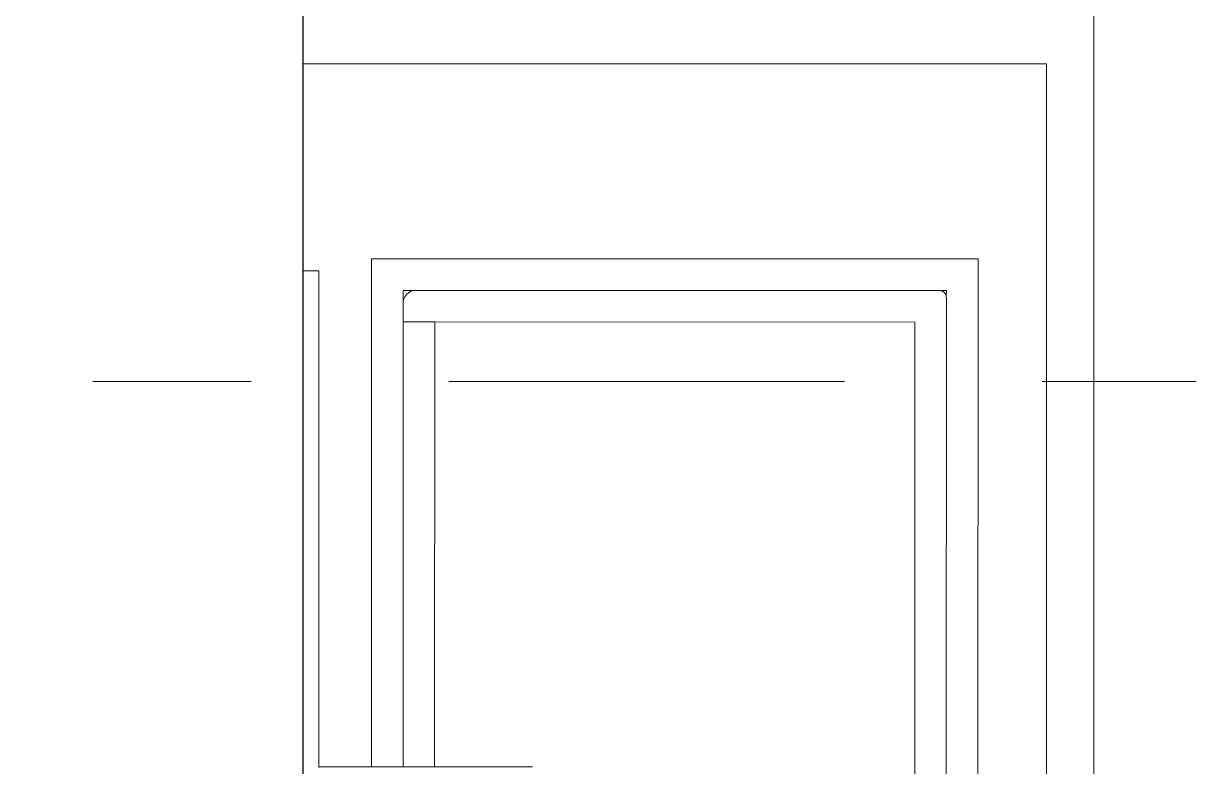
# Model space of a CAD drawing. Header units: metres. Extents: x 294 to 1101, y -498 to -355.
# Drawn here: x 550.614 to 551.351, y -391.416 to -390.946 of the extents above; entities that cross this region are included whole.
import ezdxf

# ---------------------------------------------------------------- set-up
doc = ezdxf.new("R2010")
doc.units = ezdxf.units.M
doc.linetypes.add('DASHDOT2', pattern=[0.5, 0.25, -0.125, 0, -0.125])
for name, color, linetype, lineweight in [('axe', 12, 'DASHDOT2', 9), ('fur', 251, 'Continuous', 9), ('wall', 7, 'Continuous', 25)]:
    doc.layers.add(name, color=color, linetype=linetype, lineweight=lineweight)

# ---------------------------------------------------------------- blocks, each defined once
blk = doc.blocks.new('dfsdsf')
at = {"layer": 'fur'}
for p, q in [((144.30759, 54.83923), (145.20759, 54.83933)), ((145.20764, 54.36933), (145.20759, 54.83933)), ((145.08428, 54.79601), (144.4309, 54.79594)), ((145.08433, 54.41263), (145.08428, 54.79601)), ((145.05973, 54.77601), (144.45505, 54.77594)), ((145.06033, 54.77597), (145.05973, 54.77601)), ((145.06429, 54.77601), (145.06033, 54.77597)), ((145.06091, 54.77585), (145.06033, 54.77597)), ((145.06148, 54.77566), (145.06091, 54.77585)), ((145.06201, 54.7754), (145.06148, 54.77566)), ((145.0625, 54.77507), (145.06201, 54.7754)), ((145.06295, 54.77468), (145.0625, 54.77507)), ((145.06335, 54.77423), (145.06295, 54.77468)), ((145.06368, 54.77373), (145.06335, 54.77423)), ((145.06394, 54.7732), (145.06368, 54.77373)), ((145.06413, 54.77264), (145.06394, 54.7732)), ((145.06425, 54.77205), (145.06413, 54.77264)), ((145.06425, 54.77205), (145.06429, 54.77601)), ((145.06429, 54.77146), (145.06425, 54.77205)), ((145.06432, 54.44072), (145.06429, 54.77146)), ((145.04429, 54.75601), (144.4709, 54.75594)), ((145.04432, 54.45262), (145.04429, 54.75601)), ((144.76316, 54.45259), (144.76316, 54.51441)), ((144.76316, 54.45259), (145.04432, 54.45262)), ((144.76317, 54.43259), (144.76316, 54.45259)), ((145.04432, 54.45262), (145.04432, 54.43262)), ((145.06432, 54.44072), (145.06425, 54.43966)), ((145.06432, 54.43263), (145.06432, 54.44072)), ((144.76317, 54.43259), (145.04432, 54.43262)), ((144.76317, 54.41259), (144.76317, 54.43259)), ((145.04432, 54.43262), (145.05623, 54.43262)), ((145.05729, 54.43269), (145.05623, 54.43262)), ((145.05623, 54.43262), (145.06432, 54.43263)), ((145.05833, 54.4329), (145.05729, 54.43269)), ((145.05933, 54.43324), (145.05833, 54.4329)), ((145.06028, 54.43371), (145.05933, 54.43324)), ((145.06116, 54.4343), (145.06028, 54.43371)), ((145.06195, 54.435), (145.06116, 54.4343)), ((145.06265, 54.43579), (145.06195, 54.435)), ((145.06324, 54.43667), (145.06265, 54.43579)), ((145.06371, 54.43762), (145.06324, 54.43667)), ((145.06405, 54.43862), (145.06371, 54.43762)), ((145.06425, 54.43966), (145.06405, 54.43862)), ((144.76317, 54.41259), (145.08433, 54.41263)), ((144.76317, 54.37928), (144.76317, 54.41259)), ((144.76317, 54.37928), (144.76273, 54.37928)), ((145.07674, 54.37932), (144.76317, 54.37928)), ((145.07674, 54.36932), (145.07674, 54.37932)), ((144.77042, 54.36928), (144.75982, 54.36928)), ((144.77042, 54.36928), (145.07674, 54.36932)), ((145.20764, 54.36933), (145.07674, 54.36932))]:
    blk.add_line(p, q, dxfattribs=at)

msp = doc.modelspace()

# ---------------------------------------------------------------- linework, layer by layer
at = {"layer": 'axe'}
msp.add_line((557.73325, -391.17221), (535.51672, -391.17221), dxfattribs=at)
at = {"layer": 'fur'}
msp.add_line((551.29101, -390.02637), (551.29101, -392.65265), dxfattribs=at)
at = {"layer": 'wall'}
msp.add_line((550.79106, -390.02637), (550.79106, -392.65265), dxfattribs=at)

# ---------------------------------------------------------------- block references
at = {"layer": 'fur', "xscale": -1, "rotation": 270}
msp.add_blockref('dfsdsf', (496.42173, -536.17887), dxfattribs=at)

doc.saveas('drawing.dxf')
